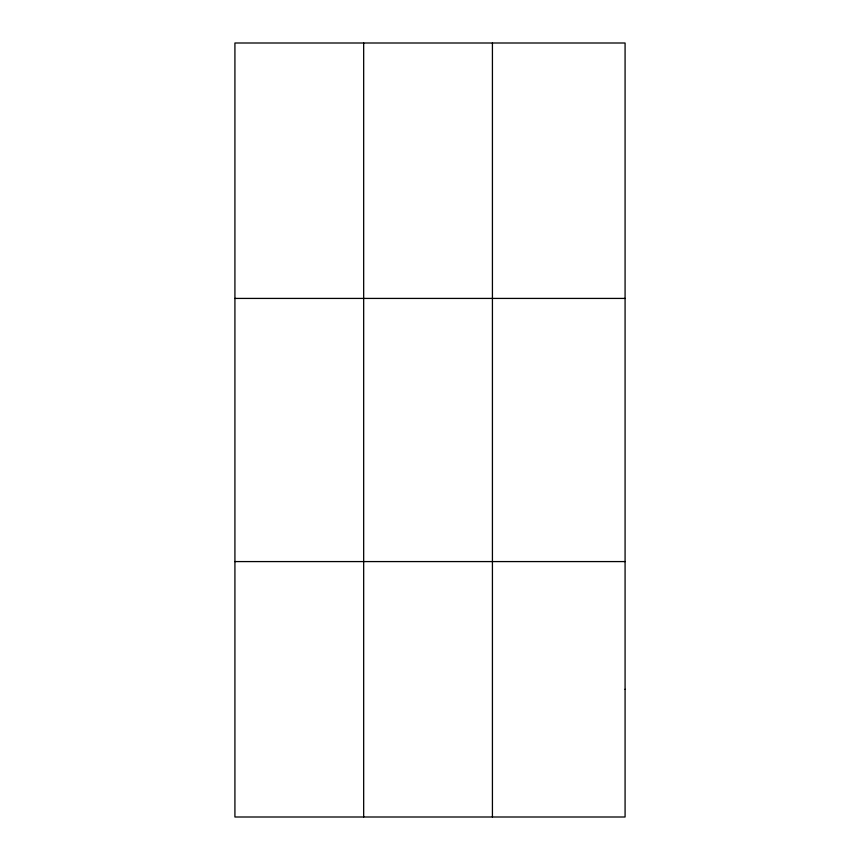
<?xml version="1.0" encoding="UTF-8"?>
<svg xmlns="http://www.w3.org/2000/svg" width="860" height="860" viewBox="0 0 860 860"><rect width="100%" height="100%" fill="white"/><g stroke="black" fill="none" stroke-linecap="round" stroke-linejoin="round"><path stroke-width="1.29" d="M363.673 817L363.673 43M492.425 817L492.425 43M234.92 298.42L625.08 298.42M234.92 561.58L625.08 561.58M625.08 689.29L625.08 817L234.92 817L234.92 43L625.08 43L625.08 689.29"/></g></svg>
